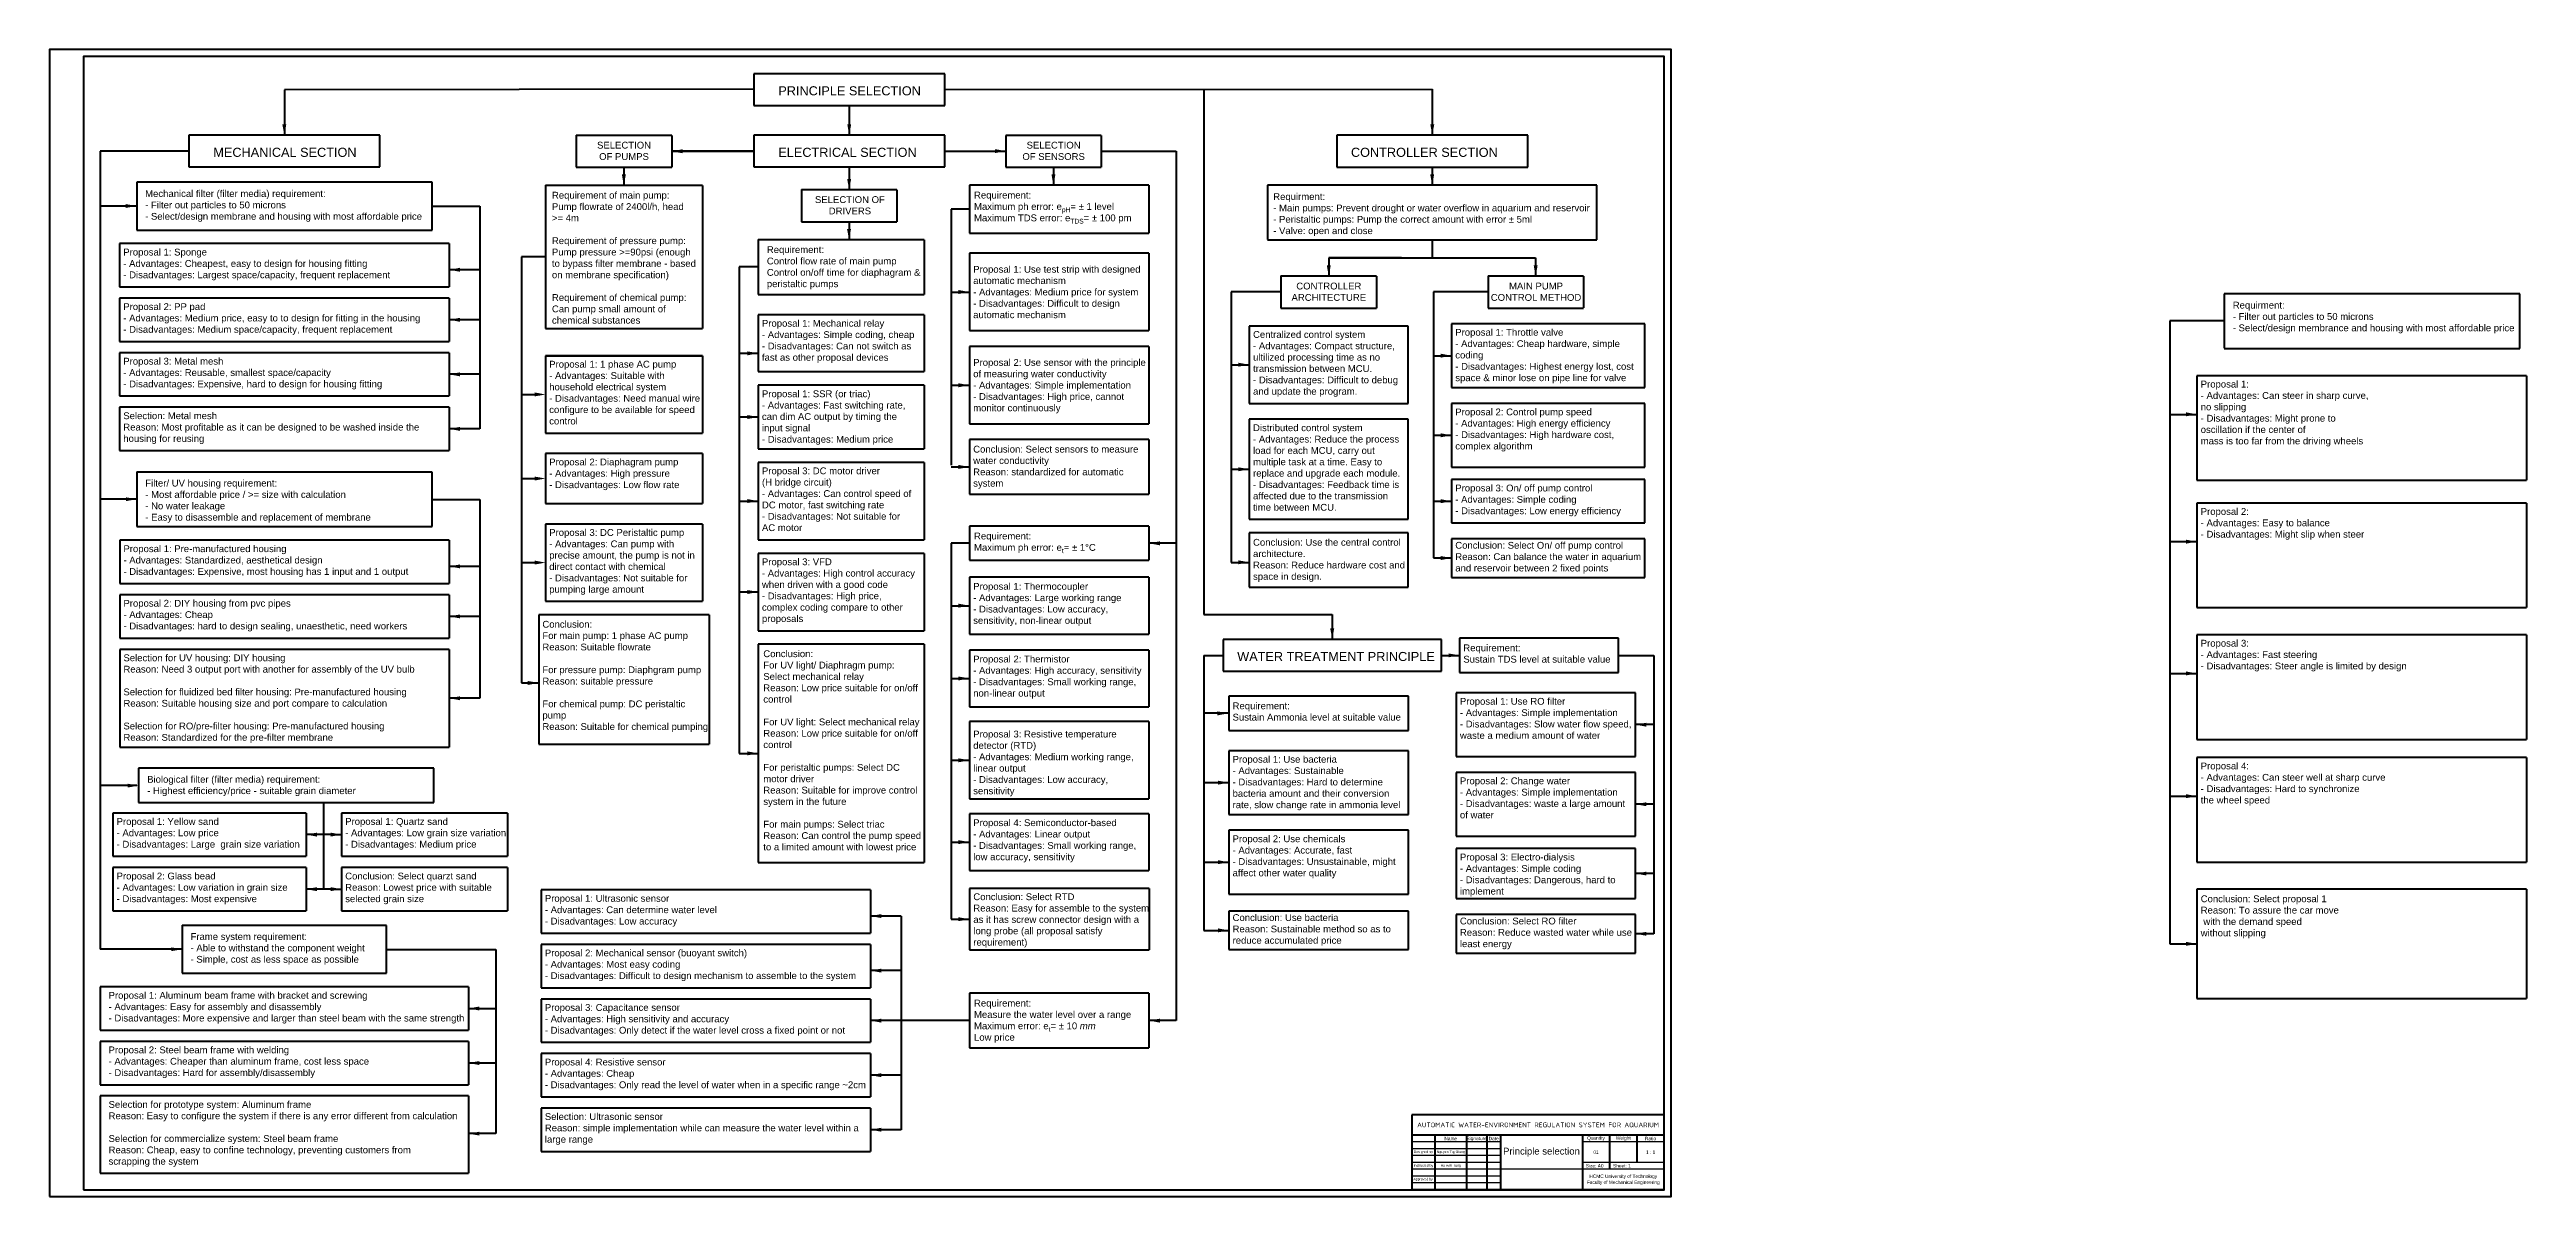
# Model space of a CAD drawing. Header units: millimetres. Extents: x 35 to 7261, y -526 to 3542.
# Drawn here: x 35 to 1851, y 25 to 866 of the extents above; entities that cross this region are included whole.
import ezdxf

# ---------------------------------------------------------------- set-up
doc = ezdxf.new("R2010")
doc.units = ezdxf.units.MM
doc.layers.add('nét đậm', color=7, linetype='Continuous', lineweight=50)
doc.styles.get("Standard").update_dxf_attribs({"font": 'arial.ttf'})

msp = doc.modelspace()

# ---------------------------------------------------------------- linework, layer by layer
at = {"layer": 'nét đậm'}
for p, q in [((551.4, 837.2), (207.2, 836.8)), ((207.2, 836.8), (207.2, 803.5)), ((551.4, 848.6), (551.4, 825.3)), ((691.4, 848.6), (551.4, 848.6)), ((691.4, 825.3), (691.4, 848.6)), ((691.4, 837), (1048.9, 837.2)), ((881.3, 837.2), (881.3, 452.1)), ((1048.9, 837.2), (1048.9, 803.5)), ((551.4, 825.3), (691.4, 825.3)), ((621.4, 825.2), (621.4, 803.4)), ((621.4, 825.2), (621.4, 811.9)), ((137.2, 803.5), (137.2, 780.2)), ((277.2, 803.5), (137.2, 803.5)), ((277.2, 780.2), (277.2, 803.5)), ((421.2, 803.5), (421.2, 780)), ((491.2, 803.4), (421.2, 803.4)), ((491.2, 803.4), (491.2, 780)), ((551.4, 803.5), (551.4, 780.2)), ((691.4, 803.5), (551.4, 803.5)), ((691.4, 780.2), (691.4, 803.5)), ((736.2, 803.4), (736.2, 780.1)), ((806.2, 803.4), (736.2, 803.4)), ((806.2, 803.4), (806.2, 780.1)), ((978.9, 803.5), (978.9, 780.1)), ((1118.9, 803.5), (978.9, 803.5)), ((1118.9, 780.1), (1118.9, 803.5)), ((137.2, 791.9), (72.2, 791.9)), ((72.2, 791.9), (72.2, 661.7)), ((551.4, 791.9), (491.2, 791.7)), ((491.2, 791.7), (551.4, 791.9)), ((691.4, 791.9), (736.2, 791.9)), ((806.2, 791.8), (861.2, 791.8)), ((861.2, 791.8), (861.2, 504.3)), ((98.9, 769.2), (98.9, 734)), ((315.5, 769), (98.9, 769)), ((137.2, 780.2), (277.2, 780.2)), ((315.5, 734), (315.5, 769)), ((398.7, 766.9), (398.7, 661.7)), ((513.7, 766.7), (398.7, 766.7)), ((421.2, 780), (491.2, 780)), ((456.1, 780), (456.1, 766.7)), ((513.7, 766.7), (513.7, 661.7)), ((551.4, 780.2), (691.4, 780.2)), ((586.3, 763.7), (586.3, 740.1)), ((656.3, 763.5), (586.3, 763.5)), ((621.3, 780.2), (621.3, 766.9)), ((621.3, 776.8), (621.3, 763.5)), ((656.3, 763.5), (656.3, 740.1)), ((709.5, 766.8), (709.5, 731.8)), ((841.2, 766.8), (709.5, 766.8)), ((736.2, 780.1), (806.2, 780.1)), ((771.1, 780.1), (771.1, 766.8)), ((841.2, 766.8), (841.2, 731.8)), ((1169.7, 766.8), (928, 766.8)), ((928.1, 767), (928.1, 727)), ((978.9, 780.1), (1118.9, 780.1)), ((1048.9, 780.1), (1048.9, 766.8)), ((1169.7, 726.8), (1169.7, 766.8)), ((98.9, 751.6), (73.1, 751.6)), ((315.5, 751.4), (350.5, 751.4)), ((350.5, 751.4), (350.5, 588.2)), ((709.5, 749.3), (696.2, 749.2)), ((696.2, 749.2), (696.2, 561.5)), ((98.9, 734), (315.5, 734)), ((554.7, 727), (554.7, 686.8)), ((676.3, 726.8), (554.7, 726.8)), ((586.3, 740.1), (656.3, 740.1)), ((621.3, 740.1), (621.3, 726.8)), ((676.3, 726.8), (676.3, 686.8)), ((709.5, 731.8), (841.2, 731.8)), ((928, 726.8), (1169.7, 726.8)), ((1048.9, 726.8), (1048.9, 713.5)), ((328, 724), (86.4, 724)), ((86.4, 724), (86.4, 692.3)), ((328, 724), (328, 692.3)), ((381, 714.4), (381, 401.9)), ((398.7, 714.3), (381.2, 714.4)), ((841.2, 716.9), (709.5, 716.9)), ((709.5, 716.9), (709.5, 660.2)), ((841.2, 716.9), (841.2, 660.2)), ((1026.4, 713.5), (973, 713.5)), ((973, 713.5), (973, 700.1)), ((973, 713.5), (1124.7, 713.5)), ((1124.7, 713.5), (1124.7, 700.1)), ((86.4, 692.3), (328, 692.3)), ((350.5, 704.8), (328, 704.8)), ((554.7, 706.9), (540.8, 706.9)), ((540.8, 706.9), (540.8, 350.2)), ((938, 700.3), (938, 676.8)), ((1008, 700.1), (938, 700.1)), ((1008, 700.1), (1008, 676.8)), ((1089.8, 700.3), (1089.8, 676.8)), ((1159.7, 700.1), (1089.8, 700.1)), ((1159.7, 700.2), (1159.7, 676.9)), ((328, 684), (86.4, 684)), ((86.4, 684), (86.4, 652.3)), ((328, 684), (328, 652.3)), ((554.7, 686.8), (676.3, 686.8)), ((696.2, 688.5), (709.5, 688.5)), ((938, 688.6), (901.4, 688.6)), ((901.4, 688.6), (901.4, 490.3)), ((938, 676.8), (1008, 676.8)), ((1089.8, 688.6), (1049.8, 688.6)), ((1049.8, 688.6), (1049.8, 493.5)), ((1089.8, 676.8), (1159.7, 676.8)), ((1846.3, 687.1), (1629.6, 687.1)), ((1629.7, 687.3), (1629.7, 647.3)), ((1846.3, 647.1), (1846.3, 687.1)), ((72.2, 661.7), (72.2, 206.6)), ((350.5, 668.2), (328, 668.2)), ((398.7, 661.7), (513.6, 661.7)), ((398.7, 661.7), (513.7, 661.7)), ((676.3, 671.9), (554.7, 671.9)), ((554.7, 671.9), (554.7, 630.2)), ((554.7, 671.9), (554.7, 671.8)), ((676.3, 671.9), (676.3, 630.2)), ((676.3, 671.9), (676.3, 671.8)), ((709.5, 660.2), (841.2, 660.2)), ((1031.3, 663.6), (914.7, 663.6)), ((914.7, 663.6), (914.7, 606.9)), ((1031.3, 606.9), (1031.3, 663.6)), ((1204.7, 665.1), (1063.1, 665.1)), ((1063.1, 665.1), (1063.1, 618.5)), ((1204.7, 618.5), (1204.7, 665.1)), ((1589.7, 667.4), (1589.7, 210.6)), ((1629.7, 667.3), (1589.7, 667.3)), ((86.4, 652.3), (328, 652.3)), ((328, 644), (86.4, 644)), ((86.4, 644), (86.4, 612.3)), ((328, 644), (328, 612.3)), ((513.7, 641.8), (398.7, 641.8)), ((398.7, 641.8), (398.7, 585.1)), ((398.7, 641.8), (513.7, 641.8)), ((513.7, 641.8), (513.7, 585.1)), ((541.3, 643.6), (554.7, 643.6)), ((841.2, 648.5), (709.5, 648.5)), ((709.5, 648.5), (709.5, 591.9)), ((841.2, 648.5), (841.2, 591.9)), ((1049.8, 641.8), (1063.1, 641.8)), ((1629.6, 647.1), (1846.3, 647.1)), ((350.5, 628.2), (328, 628.2)), ((554.7, 630.2), (676.3, 630.2)), ((676.3, 620.2), (554.7, 620.2)), ((554.7, 620.2), (554.7, 573.6)), ((676.3, 620.2), (676.3, 573.6)), ((696.2, 620.2), (709.5, 620.2)), ((901.4, 635.2), (914.7, 635.2)), ((1063.1, 618.5), (1204.7, 618.5)), ((1851.3, 627.1), (1609.6, 627.1)), ((1609.6, 627.1), (1609.6, 550.5)), ((1851.3, 627.1), (1851.3, 550.5)), ((86.4, 612.3), (328, 612.3)), ((328, 604), (86.4, 604)), ((86.4, 604), (86.4, 572.3)), ((328, 604), (328, 572.3)), ((381.2, 613.4), (394.5, 613.4)), ((914.7, 606.9), (1031.3, 606.9)), ((1204.7, 606.8), (1063.1, 606.8)), ((1063.1, 606.8), (1063.1, 560.1)), ((1204.7, 560.1), (1204.7, 606.8)), ((350.5, 588.2), (328, 588.2)), ((398.7, 585.1), (513.7, 585.1)), ((541.3, 596.9), (554.7, 596.9)), ((709.5, 591.9), (841.2, 591.9)), ((1031.3, 595.2), (914.7, 595.2)), ((914.7, 595.2), (914.7, 521.9)), ((1031.3, 521.9), (1031.3, 595.2)), ((1049.8, 583.5), (1063.1, 583.5)), ((1589.7, 598.8), (1609.6, 598.8)), ((86.4, 572.3), (328, 572.3)), ((513.7, 570.1), (398.7, 570.1)), ((398.7, 570.1), (398.7, 533.4)), ((513.7, 570.1), (513.7, 533.4)), ((554.7, 573.6), (676.3, 573.6)), ((676.3, 563.6), (554.7, 563.6)), ((554.7, 563.6), (554.7, 506.9)), ((676.3, 563.6), (676.3, 506.9)), ((841.2, 580.3), (709.5, 580.3)), ((709.5, 580.3), (709.5, 540.3)), ((841.2, 580.3), (841.2, 540.3)), ((99, 556.7), (99, 516.5)), ((315.6, 556.5), (99, 556.5)), ((315.6, 516.5), (315.6, 556.5)), ((381.2, 551.8), (394.5, 551.8)), ((696.2, 560.3), (709.5, 560.3)), ((901.4, 558.6), (914.7, 558.6)), ((1063.1, 560.1), (1204.7, 560.1)), ((1204.7, 551), (1063.1, 551)), ((1063.1, 551), (1063.1, 519.3)), ((1204.7, 519.3), (1204.7, 551)), ((1609.6, 550.5), (1851.3, 550.5)), ((99, 536.6), (72.2, 536.6)), ((315.6, 536.4), (350.6, 536.4)), ((350.6, 536.4), (350.6, 390.6)), ((398.7, 533.4), (513.7, 533.4)), ((541.3, 535.2), (554.7, 535.2)), ((709.5, 540.3), (841.2, 540.3)), ((1049.8, 535.1), (1063.1, 535.1)), ((1851.3, 533.8), (1609.6, 533.8)), ((1609.6, 533.8), (1609.6, 457.1)), ((1851.3, 533.8), (1851.3, 457.1)), ((99, 516.5), (315.6, 516.5)), ((513.7, 518.4), (398.7, 518.4)), ((398.7, 518.4), (398.7, 461.8)), ((513.7, 518.4), (513.7, 461.8)), ((709.5, 516.8), (709.5, 491.8)), ((841.2, 516.8), (709.5, 516.8)), ((841.2, 516.8), (841.2, 491.8)), ((914.7, 521.9), (1031.3, 521.9)), ((1031.3, 512), (914.7, 512)), ((914.7, 512), (914.7, 472)), ((1031.3, 472), (1031.3, 512)), ((1063.1, 519.3), (1204.7, 519.3)), ((328.1, 506.5), (86.5, 506.5)), ((86.5, 506.5), (86.5, 474.8)), ((328.1, 506.5), (328.1, 474.8)), ((554.7, 506.9), (676.3, 506.9)), ((676.3, 496.9), (554.7, 496.9)), ((554.7, 496.9), (554.7, 440.2)), ((676.3, 496.9), (676.3, 440.2)), ((709.5, 504.4), (696.2, 504.3)), ((696.2, 504.3), (696.2, 228.6)), ((709.5, 491.8), (841.2, 491.8)), ((861.2, 504.3), (841.2, 504.3)), ((861.2, 504.3), (861.2, 154.3)), ((1049.8, 493.5), (1063.1, 493.5)), ((1204.7, 507.6), (1063.1, 507.6)), ((1063.1, 507.6), (1063.1, 479.3)), ((1204.7, 479.3), (1204.7, 507.6)), ((1589.7, 505.5), (1609.6, 505.5)), ((86.5, 474.8), (328.1, 474.8)), ((350.6, 487.3), (328.1, 487.3)), ((381.2, 490.1), (394.5, 490.1)), ((841.2, 479.4), (709.5, 479.4)), ((709.5, 479.4), (709.5, 437.7)), ((841.2, 479.4), (841.2, 437.7)), ((901.4, 490.3), (914.7, 490.3)), ((1063.1, 479.3), (1204.7, 479.3)), ((328.1, 466.5), (86.5, 466.5)), ((86.5, 466.5), (86.5, 434.8)), ((328.1, 466.5), (328.1, 434.8)), ((398.7, 461.8), (513.7, 461.8)), ((541.3, 468.6), (554.7, 468.6)), ((696.2, 458.5), (709.5, 458.5)), ((914.7, 472), (1031.3, 472)), ((1609.6, 457.1), (1851.3, 457.1)), ((350.6, 450.7), (328.1, 450.7)), ((518.7, 451.9), (393.7, 451.9)), ((393.7, 451.9), (393.7, 356.9)), ((518.7, 451.9), (518.7, 356.9)), ((554.7, 440.2), (676.3, 440.2)), ((709.5, 437.7), (841.2, 437.7)), ((881.3, 452.1), (975.6, 452.1)), ((975.6, 452.1), (975.6, 433.8)), ((1851.3, 437.1), (1609.6, 437.1)), ((1609.6, 437.1), (1609.6, 360.5)), ((1851.3, 437.1), (1851.3, 360.5)), ((86.5, 434.8), (328.1, 434.8)), ((328.1, 426.5), (86.5, 426.5)), ((86.5, 426.5), (86.5, 354.8)), ((328.1, 426.5), (328.1, 354.8)), ((676.3, 430.2), (554.7, 430.2)), ((554.7, 430.2), (554.7, 270.2)), ((676.3, 430.2), (676.3, 270.2)), ((841.2, 426), (709.5, 426)), ((841.2, 426), (709.5, 426)), ((709.5, 426), (709.5, 384.4)), ((841.2, 426), (841.2, 384.4)), ((881.4, 422.1), (895.6, 422.1)), ((881.4, 422.1), (881.4, 220.4)), ((895.6, 433.8), (895.6, 410.4)), ((1055.6, 433.8), (895.6, 433.8)), ((1055.6, 410.4), (1055.6, 433.8)), ((1055.6, 422.1), (1068.9, 422.1)), ((1185.5, 434.6), (1068.9, 434.6)), ((1068.9, 434.6), (1068.9, 409.6)), ((1185.5, 409.6), (1185.5, 434.6)), ((1185.5, 422.1), (1211.3, 422.1)), ((1211.3, 422.1), (1211.3, 217.9)), ((381.2, 401.9), (393.7, 401.9)), ((696.2, 405.2), (709.5, 405.2)), ((895.6, 410.4), (1055.6, 410.4)), ((1068.9, 409.6), (1185.5, 409.6)), ((1589.7, 408.8), (1609.6, 408.8)), ((350.6, 390.7), (328.1, 390.7)), ((709.5, 384.4), (841.2, 384.4)), ((1031.4, 392.1), (899.8, 392.1)), ((899.8, 392.1), (899.8, 367.1)), ((1031.4, 367.1), (1031.4, 392.1)), ((1198, 394.6), (1066.4, 394.6)), ((1066.4, 394.6), (1066.4, 347.9)), ((1198, 347.9), (1198, 394.6)), ((841.2, 373.5), (709.5, 373.5)), ((709.5, 373.5), (709.5, 316.9)), ((841.2, 373.5), (841.2, 316.9)), ((899.4, 379.6), (881.4, 379.6)), ((899.8, 367.1), (1031.4, 367.1)), ((1211.3, 371.3), (1198, 371.3)), ((86.5, 354.8), (328.1, 354.8)), ((393.7, 356.9), (518.7, 356.9)), ((540.8, 350.2), (554.7, 350.2)), ((696.2, 345.2), (709.5, 345.2)), ((1031.4, 352.1), (899.8, 352.1)), ((899.8, 352.1), (899.8, 305.4)), ((1031.4, 305.4), (1031.4, 352.1)), ((1066.4, 347.9), (1198, 347.9)), ((1609.6, 360.5), (1851.3, 360.5)), ((1851.3, 347.1), (1609.6, 347.1)), ((1609.6, 347.1), (1609.6, 270.5)), ((1851.3, 347.1), (1851.3, 270.5)), ((100.3, 339.4), (100.3, 314.3)), ((316.9, 339.3), (100.3, 339.3)), ((316.9, 314.3), (316.9, 339.3)), ((881.4, 328.8), (899.8, 328.8)), ((1198, 336.3), (1066.4, 336.3)), ((1066.4, 336.3), (1066.4, 289.6)), ((1198, 289.6), (1198, 336.3)), ((98.9, 326.6), (72.3, 326.6)), ((100.3, 314.3), (316.9, 314.3)), ((236.1, 250.7), (236.1, 314.3)), ((709.5, 316.9), (841.2, 316.9)), ((1211.3, 312.9), (1198, 312.9)), ((1589.7, 318.8), (1609.6, 318.8)), ((223.1, 306.5), (81.5, 306.5)), ((81.5, 306.5), (81.5, 274.8)), ((223.1, 306.5), (223.1, 274.8)), ((241.1, 290.7), (223.1, 290.7)), ((241.1, 290.7), (249.1, 290.7)), ((249.1, 306.5), (249.1, 274.8)), ((370.7, 306.5), (249.1, 306.5)), ((370.7, 306.5), (370.7, 274.8)), ((841.2, 306), (709.5, 306)), ((841.2, 306), (709.5, 306)), ((709.5, 306), (709.5, 264.4)), ((841.2, 306), (841.2, 264.4)), ((899.8, 305.4), (1031.4, 305.4)), ((1031.4, 293.8), (899.8, 293.8)), ((899.8, 293.8), (899.8, 247.1)), ((1031.4, 247.1), (1031.4, 293.8)), ((81.5, 274.8), (223.1, 274.8)), ((249.1, 274.8), (370.7, 274.8)), ((696.2, 285.2), (709.5, 285.2)), ((1066.4, 289.6), (1198, 289.6)), ((1198, 280.4), (1066.4, 280.4)), ((1066.4, 280.4), (1066.4, 243.8)), ((1198, 243.8), (1198, 280.4)), ((223.1, 266.5), (81.5, 266.5)), ((81.5, 266.5), (81.5, 234.8)), ((223.1, 266.5), (223.1, 234.8)), ((249.1, 266.5), (249.1, 234.8)), ((370.7, 266.5), (249.1, 266.5)), ((370.7, 266.5), (370.7, 234.8)), ((554.7, 270.2), (676.3, 270.2)), ((709.5, 264.4), (841.2, 264.4)), ((881.4, 270.4), (899.8, 270.4)), ((1211.3, 262.1), (1198, 262.1)), ((1609.6, 270.5), (1851.3, 270.5)), ((241.1, 250.7), (223.1, 250.7)), ((241.1, 250.7), (249.1, 250.7)), ((637, 250.1), (395.4, 250.1)), ((395.4, 250.1), (395.4, 218.4)), ((637, 250.1), (637, 218.4)), ((841.3, 251.1), (709.7, 251.1)), ((709.7, 251.1), (709.7, 206.1)), ((841.3, 251.1), (841.3, 206.1)), ((899.8, 247.1), (1031.4, 247.1)), ((1066.4, 243.8), (1198, 243.8)), ((1851.3, 250.6), (1609.6, 250.6)), ((1609.6, 250.6), (1609.6, 170.6)), ((1851.3, 250.6), (1851.3, 170.6)), ((81.5, 234.8), (223.1, 234.8)), ((132.2, 224.2), (132.2, 189)), ((282.2, 224), (132.2, 224)), ((249.1, 234.8), (370.7, 234.8)), ((282.2, 189), (282.2, 224)), ((395.4, 218.4), (637, 218.4)), ((659.5, 230.9), (637, 230.9)), ((659.5, 230.9), (659.5, 74.3)), ((696.2, 228.6), (709.5, 228.6)), ((881.4, 220.4), (899.8, 220.4)), ((1031.4, 234.6), (899.8, 234.6)), ((899.8, 234.6), (899.8, 206.3)), ((1031.4, 206.3), (1031.4, 234.6)), ((1198, 232.1), (1066.4, 232.1)), ((1066.4, 232.1), (1066.4, 203.8)), ((1198, 203.8), (1198, 232.1)), ((132.2, 206.6), (72.2, 206.6)), ((132.2, 206.6), (73.1, 206.6)), ((282.2, 206.4), (362.2, 206.4)), ((362.2, 206.4), (362.2, 71.4)), ((637, 210.1), (395.4, 210.1)), ((395.4, 210.1), (395.4, 178.4)), ((637, 210.1), (637, 178.4)), ((709.7, 206.1), (841.3, 206.1)), ((899.8, 206.3), (1031.4, 206.3)), ((1066.4, 203.8), (1198, 203.8)), ((1211.3, 217.9), (1198, 217.9)), ((1589.7, 210.6), (1609.6, 210.6)), ((132.2, 189), (282.2, 189)), ((132.2, 189), (282.2, 189)), ((659.5, 190.9), (637, 190.9)), ((342.2, 179), (72.2, 179)), ((72.2, 179), (72.2, 147.3)), ((342.2, 179), (75.5, 179)), ((342.2, 179), (342.2, 147.3)), ((395.4, 178.4), (637, 178.4)), ((637, 170.1), (395.4, 170.1)), ((395.4, 170.1), (395.4, 138.4)), ((637, 170.1), (637, 138.4)), ((709.5, 174.3), (709.5, 134.3)), ((841.2, 174.3), (709.5, 174.3)), ((841.2, 174.3), (841.2, 134.3)), ((1609.6, 170.6), (1851.3, 170.6)), ((72.2, 147.3), (75.5, 147.3)), ((75.5, 147.3), (342.2, 147.3)), ((342.2, 163.2), (362.2, 163.2)), ((689.5, 154.3), (637, 154.3)), ((709.5, 154.3), (689.7, 154.3)), ((861.2, 154.3), (841.3, 154.3)), ((342.2, 139), (72.2, 139)), ((72.2, 139), (72.2, 107.3)), ((342.2, 139), (342.2, 107.3)), ((395.4, 138.4), (637, 138.4)), ((637, 130.1), (395.4, 130.1)), ((395.4, 130.1), (395.4, 98.4)), ((637, 130.1), (637, 98.4)), ((709.5, 134.3), (841.2, 134.3)), ((342.2, 123.2), (362.2, 123.2)), ((659.5, 114.3), (637, 114.3)), ((72.2, 107.3), (342.2, 107.3)), ((342.2, 99), (72.2, 99)), ((72.2, 99), (72.2, 42.3)), ((342.2, 99), (342.2, 42.3)), ((395.4, 98.4), (637, 98.4)), ((637, 90.1), (395.4, 90.1)), ((395.4, 90.1), (395.4, 58.4)), ((637, 90.1), (637, 58.4)), ((659.5, 74.3), (637, 74.3)), ((1219, 85.3), (1034, 85.3)), ((1034, 85.3), (1034, 30.3)), ((362.2, 71.4), (342.2, 71.4)), ((395.4, 58.4), (637, 58.4)), ((1219, 70.3), (1034, 70.3)), ((1050.9, 70.7), (1050.9, 30.7)), ((1074, 70.3), (1074, 30.3)), ((1089, 70.3), (1089, 30.3)), ((1099, 70.3), (1099, 30.3)), ((1159, 70.3), (1159, 30.3)), ((1179, 70.3), (1179, 45.3)), ((1199, 70.3), (1199, 50.3)), ((72.2, 42.3), (342.2, 42.3)), ((1219, 30.3), (1034, 30.3))]:
    msp.add_line(p, q, dxfattribs=at)
at = {"layer": 'nét đậm', "lineweight": 25}
for p, q in [((1099, 65.3), (1034, 65.3)), ((1099, 60.3), (1034, 60.3)), ((1099, 55.3), (1034, 55.3)), ((1219, 65.3), (1159, 65.3)), ((1099, 50.3), (1034, 50.3)), ((1219, 45.3), (1034, 45.3)), ((1099, 40.3), (1034, 40.3)), ((1219, 50.3), (1159, 50.3)), ((1099, 35.3), (1034, 35.3))]:
    msp.add_line(p, q, dxfattribs=at)
at = {"layer": 'nét đậm', "lineweight": 50}
for points in [[(35, 25.3), (1224, 25.3), (1224, 866.3), (35, 866.3)], [(60, 30.3), (1219, 30.3), (1219, 861.3), (60, 861.3)]]:
    msp.add_lwpolyline(points, close=True, dxfattribs=at)
at = {"layer": 'nét đậm', "linetype": 'Continuous'}
for points in [[(205.7, 811.5), (208.6, 811.5), (207.2, 803.5)], [(620, 811.4), (622.8, 811.4), (621.4, 803.4)], [(1050.4, 811.5), (1047.5, 811.5), (1048.9, 803.5)], [(499.2, 793.2), (499.2, 790.3), (491.2, 791.7)], [(728.2, 790.4), (728.2, 793.3), (736.2, 791.9)], [(454.7, 774.7), (457.6, 774.7), (456.1, 766.7)], [(619.9, 771.5), (622.8, 771.5), (621.3, 763.5)], [(769.7, 774.8), (772.6, 774.8), (771.1, 766.8)], [(1047.4, 774.8), (1050.3, 774.8), (1048.9, 766.8)], [(90.9, 750.2), (90.9, 753), (98.9, 751.6)], [(619.8, 734.8), (622.7, 734.8), (621.3, 726.8)], [(336, 703.4), (336, 706.3), (328, 704.8)], [(971.6, 708.1), (974.5, 708.1), (973, 700.1)], [(1123.3, 708.1), (1126.2, 708.1), (1124.7, 700.1)], [(701.5, 687.1), (701.5, 690), (709.5, 688.5)], [(336, 666.7), (336, 669.6), (328, 668.2)], [(546.7, 642.1), (546.7, 645), (554.7, 643.6)], [(906.7, 633.8), (906.7, 636.7), (914.7, 635.2)], [(1055.1, 640.4), (1055.1, 643.3), (1063.1, 641.8)], [(336, 626.7), (336, 629.6), (328, 628.2)], [(701.5, 618.7), (701.5, 621.6), (709.5, 620.2)], [(390.7, 612), (390.7, 614.9), (398.7, 613.4)], [(1601.6, 597.4), (1601.6, 600.3), (1609.6, 598.8)], [(336, 586.7), (336, 589.6), (328, 588.2)], [(546.7, 595.4), (546.7, 598.3), (554.7, 596.9)], [(1055.1, 582), (1055.1, 584.9), (1063.1, 583.5)], [(390.7, 550.3), (390.7, 553.2), (398.7, 551.8)], [(701.5, 558.8), (701.5, 561.7), (709.5, 560.3)], [(906.7, 557.1), (906.7, 560), (914.7, 558.6)], [(91, 535.2), (91, 538), (99, 536.6)], [(546.7, 533.8), (546.7, 536.7), (554.7, 535.2)], [(1055.1, 533.7), (1055.1, 536.6), (1063.1, 535.1)], [(390.7, 488.7), (390.7, 491.6), (398.7, 490.1)], [(849.2, 502.8), (849.2, 505.7), (841.2, 504.3)], [(906.7, 488.9), (906.7, 491.8), (914.7, 490.3)], [(1055.1, 492), (1055.1, 494.9), (1063.1, 493.5)], [(1601.6, 504), (1601.6, 506.9), (1609.6, 505.5)], [(336.1, 485.9), (336.1, 488.8), (328.1, 487.3)], [(546.7, 467.1), (546.7, 470), (554.7, 468.6)], [(701.5, 457.1), (701.5, 460), (709.5, 458.5)], [(336.1, 449.2), (336.1, 452.1), (328.1, 450.7)], [(974.1, 441.8), (977, 441.8), (975.6, 433.8)], [(1060.9, 420.7), (1060.9, 423.5), (1068.9, 422.1)], [(385.7, 400.4), (385.7, 403.3), (393.7, 401.9)], [(701.5, 403.7), (701.5, 406.6), (709.5, 405.2)], [(1601.6, 407.4), (1601.6, 410.3), (1609.6, 408.8)], [(336.1, 389.2), (336.1, 392.1), (328.1, 390.7)], [(891.4, 378.1), (891.4, 381), (899.4, 379.6)], [(1206, 369.8), (1206, 372.7), (1198, 371.3)], [(546.7, 348.8), (546.7, 351.7), (554.7, 350.2)], [(701.5, 343.7), (701.5, 346.6), (709.5, 345.2)], [(92.3, 325.2), (92.3, 328), (100.3, 326.6)], [(891.8, 327.3), (891.8, 330.2), (899.8, 328.8)], [(1206, 311.5), (1206, 314.4), (1198, 312.9)], [(1601.6, 317.4), (1601.6, 320.3), (1609.6, 318.8)], [(231.1, 289.2), (231.1, 292.1), (223.1, 290.7)], [(241.1, 289.2), (241.1, 292.1), (249.1, 290.7)], [(701.5, 283.7), (701.5, 286.6), (709.5, 285.2)], [(891.8, 269), (891.8, 271.9), (899.8, 270.4)], [(1206, 260.7), (1206, 263.5), (1198, 262.1)], [(231.1, 249.2), (231.1, 252.1), (223.1, 250.7)], [(241.1, 249.2), (241.1, 252.1), (249.1, 250.7)], [(645, 229.5), (645, 232.4), (637, 230.9)], [(701.5, 227.2), (701.5, 230.1), (709.5, 228.6)], [(891.8, 219), (891.8, 221.9), (899.8, 220.4)], [(1206, 216.5), (1206, 219.4), (1198, 217.9)], [(124.2, 205.2), (124.2, 208), (132.2, 206.6)], [(1601.6, 209.1), (1601.6, 212), (1609.6, 210.6)], [(645, 189.5), (645, 192.4), (637, 190.9)], [(350.2, 161.7), (350.2, 164.6), (342.2, 163.2)], [(645, 152.8), (645, 155.7), (637, 154.3)], [(849.2, 152.8), (849.2, 155.7), (841.2, 154.3)], [(350.2, 121.7), (350.2, 124.6), (342.2, 123.2)], [(645, 112.8), (645, 115.7), (637, 114.3)], [(350.2, 70), (350.2, 72.8), (342.2, 71.4)], [(645, 72.8), (645, 75.7), (637, 74.3)]]:
    msp.add_trace(points, dxfattribs=at)

# ---------------------------------------------------------------- texts
at = {"attachment_point": 1}
for s, width, heights, insert, char_height in [('PRINCIPLE SELECTION', 125.291, [0], (569.4, 839.4), 6.667), ('MECHANICAL SECTION', 125.291, [0], (155.1, 794.3), 6.667), ('\\pxqc;SELECTION ^JOF PUMPS', 60.538, [0], (426, 798.7), 5), ('ELECTRICAL SECTION', 125.291, [0], (569.4, 794.3), 6.667), ('\\pxqc;SELECTION ^JOF SENSORS', 60.538, [0], (741, 798.7), 5), ('CONTROLLER SECTION', 125.291, [0], (989.3, 794.3), 6.667), ('Mechanical filter (filter media) requirement:\\P- Filter out particles to 50 microns\\P- Select/design membrane and housing with most affordable price', 225.63, [0], (105.1, 763.2), 5), ('\\pxql;Requirement of main pump:\\PPump flowrate of 2400l/h, head >= 4m\\P\\PRequirement of pressure pump:\\PPump pressure >=90psi (enough to bypass filter membrane - based on membrane specification)\\P\\PRequirement of chemical pump:\\PCan pump small amount of chemical substances', 105.814, [0], (403.4, 762), 5), ('\\pxqc;SELECTION OF DRIVERS', 71.598, [0], (586.1, 758.8), 5), ('\\A1;\\pxql;Requirement:\\PMaximum ph error: e{\\H0.7x;\\S^ pH;\\H1.42857x;= %%P 1 level\\P}Maximum TDS error: e{\\H0.7x;\\S^ TDS;\\H1.42857x;= %%P 100 pm}', 118.044, [0], (712.9, 762.1), 5), ('Requirment:\\P- Main pumps: Prevent drought or water overflow in aquarium and reservoir\\P- Peristaltic pumps: Pump the correct amount with error %%P 5ml\\P- Valve: open and close', 235.31, [0], (932.3, 761), 5), ('Proposal 1: Sponge \\P- Advantages: Cheapest, easy to design for housing fitting \\P- Disadvantages: Largest space/capacity, frequent replacement', 300.242, [82.3], (89.1, 720.3), 5), ('\\pxql;Requirement:\\PControl flow rate of main pump\\PControl on/off time for diaphagram & peristaltic pumps', 118.994, [0], (561, 722.1), 5), ('Proposal 1: Use test strip with designed \\Pautomatic mechanism\\P- Advantages: Medium price for system\\P- Disadvantages: Difficult to design \\Pautomatic mechanism', 181.219, [82.3], (712.3, 707.7), 5), ('\\pxqc;CONTROLLER \\PARCHITECTURE', 60.538, [0], (942.8, 695.4), 5), ('\\pxqc;MAIN PUMP CONTROL METHOD', 71.01, [0], (1089.5, 695.4), 5), ('Proposal 2: PP pad \\P- Advantages: Medium price, easy to to design for fitting in the housing\\P- Disadvantages: Medium space/capacity, frequent replacement', 300.242, [82.3], (89.1, 680.3), 5), ('Requirment:\\P- Filter out particles to 50 microns\\P- Select/design membrance and housing with most affordable price', 225.63, [0], (1635.9, 681.4), 5), ('Proposal 1: Mechanical relay \\P- Advantages: Simple coding, cheap\\P- Disadvantages: Can not switch as \\Pfast as other proposal devices', 181.219, [82.3], (557.4, 668.1), 5), ('Centralized control system\\P- Advantages: Compact structure, \\Pultilized processing time as no\\Ptransmission between MCU.\\P- Disadvantages: Difficult to debug\\Pand update the program.', 181.219, [82.3], (917.5, 659.9), 5), ('Proposal 1: Throttle valve\\P- Advantages: Cheap hardware, simple \\Pcoding\\P- Disadvantages: Highest energy lost, cost \\Pspace & minor lose on pipe line for valve', 241.412, [82.3], (1065.8, 661.5), 5), ('Proposal 3: Metal mesh \\P- Advantages: Reusable, smallest space/capacity\\P- Disadvantages: Expensive, hard to design for housing fitting ', 300.242, [82.3], (89.1, 640.3), 5), ('Proposal 1: 1 phase AC pump\\P- Advantages: Suitable with household electrical system\\P- Disadvantages: Need manual wire configure to be available for speed control', 116.865, [82.3], (401.4, 638.1), 5), ('Proposal 2: Use sensor with the principle\\Pof measuring water conductivity\\P- Advantages: Simple implementation \\P- Disadvantages: High price, cannot \\Pmonitor continuously', 181.219, [82.3], (712.3, 639.4), 5), ('Proposal 1: \\P- Advantages: Can steer in sharp curve, \\Pno slipping\\P- Disadvantages: Might prone to \\Poscillation if the center of\\Pmass is too far from the driving wheels', 181.219, [82.3], (1612.4, 623.5), 5), ('Selection: Metal mesh\\PReason: Most profitable as it can be designed to be washed inside the \\Phousing for reusing', 300.242, [82.3], (89.1, 600.3), 5), ('Proposal 1: SSR (or triac)\\P- Advantages: Fast switching rate, \\Pcan dim AC output by timing the \\Pinput signal\\P- Disadvantages: Medium price', 181.219, [82.3], (557.4, 616.4), 5), ('Proposal 2: Control pump speed\\P- Advantages: High energy efficiency\\P- Disadvantages: High hardware cost, \\Pcomplex algorithm', 181.219, [82.3], (1065.8, 603.1), 5), ('Distributed control system\\P- Advantages: Reduce the process\\Pload for each MCU, carry out \\Pmultiple task at a time. Easy to \\Preplace and upgrade each module.\\P- Disadvantages: Feedback time is \\Paffected due to the transmission \\Ptime between MCU.', 181.219, [82.3], (917.5, 591.5), 5), ('Proposal 2: Diaphagram pump\\P- Advantages: High pressure\\P- Disadvantages: Low flow rate', 181.219, [82.3], (401.4, 566.4), 5), ('Conclusion: Select sensors to measure \\Pwater conductivity\\PReason: standardized for automatic\\Psystem', 181.219, [82.3], (712.3, 575.8), 5), ('Filter/ UV housing requirement:\\P- Most affordable price / >= size with calculation\\P- No water leakage\\P- Easy to disassemble and replacement of membrane', 225.63, [0], (105.2, 550.9), 5), ('Proposal 3: DC motor driver \\P(H bridge circuit)\\P- Advantages: Can control speed of\\PDC motor, fast switching rate\\P- Disadvantages: Not suitable for \\PAC motor', 181.219, [82.3], (557.4, 559.9), 5), ('Proposal 3: On/ off pump control\\P- Advantages: Simple coding\\P- Disadvantages: Low energy efficiency', 181.219, [82.3], (1065.8, 547.3), 5), ('Proposal 2: \\P- Advantages: Easy to balance\\P- Disadvantages: Might slip when steer', 181.219, [82.3], (1612.4, 530.1), 5), ('Proposal 3: DC Peristaltic pump\\P- Advantages: Can pump with \\Pprecise amount, the pump is not in \\Pdirect contact with chemical\\P- Disadvantages: Not suitable for \\Ppumping large amount ', 181.219, [82.3], (401.4, 514.7), 5), ('\\A1;\\pxql;Requirement:\\P\\pq*;Maximum ph error: e{\\H0.7x;\\S^ t;\\H1.42857x;= %%P 1}%%DC', 118.044, [0], (712.9, 512.1), 5), ('Proposal 1: Pre-manufactured housing \\P- Advantages: Standardized, aesthetical design\\P- Disadvantages: Expensive, most housing has 1 input and 1 output', 300.242, [82.3], (89.2, 502.8), 5), ('Proposal 3: VFD\\P- Advantages: High control accuracy \\Pwhen driven with a good code\\P- Disadvantages: High price, \\Pcomplex coding compare to other\\Pproposals', 181.219, [82.3], (557.4, 493.2), 5), ('Conclusion: Use the central control\\Parchitecture.\\PReason: Reduce hardware cost and\\Pspace in design.', 181.219, [82.3], (917.5, 507.5), 5), ('Conclusion: Select On/ off pump control\\PReason: Can balance the water in aquarium\\Pand reservoir between 2 fixed points', 181.219, [82.3], (1065.8, 505.3), 5), ('Proposal 1: Thermocoupler\\P- Advantages: Large working range\\P- Disadvantages: Low accuracy, \\Psensitivity, non-linear output', 181.219, [82.3], (712.3, 475.2), 5), ('Proposal 2: DIY housing from pvc pipes\\P- Advantages: Cheap\\P- Disadvantages: hard to design sealing, unaesthetic, need workers', 300.242, [82.3], (89.2, 462.8), 5), ('Conclusion: \\PFor main pump: 1 phase AC pump\\PReason: Suitable flowrate\\P\\PFor pressure pump: Diaphgram pump\\PReason: suitable pressure\\P\\PFor chemical pump: DC peristaltic \\Ppump\\PReason: Suitable for chemical pumping', 181.219, [82.3], (396.4, 447.4), 5), ('Selection for UV housing: DIY housing\\PReason: Need 3 output port with another for assembly of the UV bulb\\P\\PSelection for fluidized bed filter housing: Pre-manufactured housing\\PReason: Suitable housing size and port compare to calculation\\P\\PSelection for RO/pre-filter housing: Pre-manufactured housing\\PReason: Standardized for the pre-filter membrane', 300.242, [82.3], (89.2, 422.8), 5), ('Conclusion: ^JFor UV light/ Diaphragm pump: \\PSelect mechanical relay\\PReason: Low price suitable for on/off \\Pcontrol \\P\\PFor UV light: Select mechanical relay\\PReason: Low price suitable for on/off \\Pcontrol \\P\\PFor peristaltic pumps: Select DC\\Pmotor driver\\PReason: Suitable for improve control\\Psystem in the future\\P\\PFor main pumps: Select triac\\PReason: Can control the pump speed\\Pto a limited amount with lowest price', 181.219, [171.6], (558.4, 425.8), 5), ('Proposal 2: Thermistor\\P- Advantages: High accuracy, sensitivity\\P- Disadvantages: Small working range, \\Pnon-linear output', 181.219, [82.3], (712.3, 421.9), 5), ('WATER TREATMENT PRINCIPLE', 180.177, [0], (905.9, 424.6), 6.667), ('Requirement:\\PSustain TDS level at suitable value', 181.219, [82.3], (1071.7, 430.1), 5), ('Proposal 3:\\P- Advantages: Fast steering\\P- Disadvantages: Steer angle is limited by design', 181.219, [82.3], (1612.4, 433.5), 5), ('Requirement:\\PSustain Ammonia level at suitable value', 181.219, [82.3], (902.5, 387.6), 5), ('Proposal 1: Use RO filter\\P- Advantages: Simple implementation\\P- Disadvantages: Slow water flow speed,\\Pwaste a medium amount of water', 181.219, [82.3], (1069.2, 390.9), 5), ('Proposal 3: Resistive temperature\\Pdetector (RTD)\\P- Advantages: Medium working range, \\Plinear output\\P- Disadvantages: Low accuracy, \\Psensitivity', 181.219, [82.3], (712.3, 366.9), 5), ('Proposal 1: Use bacteria\\P- Advantages: Sustainable\\P- Disadvantages: Hard to determine \\Pbacteria amount and their conversion \\Prate, slow change rate in ammonia level', 181.219, [82.3], (902.5, 348.4), 5), ('Biological filter (filter media) requirement:\\P- Highest efficiency/price - suitable grain diameter', 225.63, [0], (106.6, 333.7), 5), ('Proposal 2: Change water\\P- Advantages: Simple implementation\\P- Disadvantages: waste a large amount \\Pof water', 181.219, [82.3], (1069.2, 332.6), 5), ('Proposal 4: \\P- Advantages: Can steer well at sharp curve\\P- Disadvantages: Hard to synchronize\\Pthe wheel speed', 181.219, [82.3], (1612.4, 343.5), 5), ('Proposal 1: Yellow sand \\P- Advantages: Low price\\P- Disadvantages: Large  grain size variation ', 300.242, [82.3], (84.2, 302.8), 5), ('Proposal 1: Quartz sand \\P- Advantages: Low grain size variation\\P- Disadvantages: Medium price', 300.242, [82.3], (251.8, 302.8), 5), ('Proposal 4: Semiconductor-based\\P- Advantages: Linear output\\P- Disadvantages: Small working range, \\Plow accuracy, sensitivity', 181.219, [82.3], (712.3, 301.9), 5), ('Proposal 2: Use chemicals\\P- Advantages: Accurate, fast\\P- Disadvantages: Unsustainable, might \\Paffect other water quality', 181.219, [82.3], (902.5, 290.1), 5), ('Proposal 3: Electro-dialysis\\P- Advantages: Simple coding\\P- Disadvantages: Dangerous, hard to implement', 134.514, [82.3], (1069.2, 276.7), 5), ('Proposal 2: Glass bead\\P- Advantages: Low variation in grain size\\P- Disadvantages: Most expensive', 300.242, [82.3], (84.2, 262.8), 5), ('Conclusion: Select quarzt sand\\PReason: Lowest price with suitable\\Pselected grain size', 300.242, [82.3], (251.8, 262.8), 5), ('Proposal 1: Ultrasonic sensor\\P- Advantages: Can determine water level\\P- Disadvantages: Low accuracy', 300.242, [82.3], (398.2, 246.4), 5), ('Conclusion: Select RTD\\PReason: Easy for assemble to the system\\Pas it has screw connector design with a\\Plong probe (all proposal satisfy\\Prequirement)', 181.219, [82.3], (712.4, 247.6), 5), ('Conclusion: Select proposal 1\\PReason: To assure the car move\\P with the demand speed\\Pwithout slipping', 181.219, [82.3], (1612.4, 246.1), 5), ('Frame system requirement:\\P- Able to withstand the component weight\\P- Simple, cost as less space as possible', 225.63, [0], (138.4, 218.4), 5), ('Conclusion: Use bacteria\\PReason: Sustainable method so as to \\Preduce accumulated price', 186.422, [82.3], (902.5, 232.3), 5), ('Conclusion: Select RO filter\\PReason: Reduce wasted water while use \\Pleast energy', 186.422, [82.3], (1069.2, 229.8), 5), ('Proposal 2: Mechanical sensor (buoyant switch) \\P- Advantages: Most easy coding\\P- Disadvantages: Difficult to design mechanism to assemble to the system', 300.242, [82.3], (398.2, 206.4), 5), ('Proposal 1: Aluminum beam frame with bracket and screwing\\P- Advantages: Easy for assembly and disassembly\\P- Disadvantages: More expensive and larger than steel beam with the same strength', 300.242, [82.3], (78.3, 175.3), 5), ('Proposal 3: Capacitance sensor\\P- Advantages: High sensitivity and accuracy\\P- Disadvantages: Only detect if the water level cross a fixed point or not', 300.242, [82.3], (398.2, 166.4), 5), ('\\A1;\\pxql;Requirement:\\P\\pq*;Measure the water level over a range\\PMaximum error: e{\\H0.7x;\\S^ t;\\H1.42857x;= %%P 1}0 {\\fArial|b0|i1|c0|p34;mm\\P}Low price', 118.044, [0], (712.9, 169.6), 5), ('Proposal 2: Steel beam frame with welding\\P- Advantages: Cheaper than aluminum frame, cost less space\\P- Disadvantages: Hard for assembly/disassembly', 300.242, [82.3], (78.3, 135.3), 5), ('Proposal 4: Resistive sensor\\P- Advantages: Cheap\\P- Disadvantages: Only read the level of water when in a specific range ~2cm', 300.242, [82.3], (398.2, 126.4), 5), ('Selection for prototype system: Aluminum frame \\PReason: Easy to configure the system if there is any error different from calculation\\P\\PSelection for commercialize system: Steel beam frame\\PReason: Cheap, easy to confine technology, preventing customers from \\Pscrapping the system', 300.242, [82.3], (78.3, 95.3), 5), ('Selection: Ultrasonic sensor\\PReason: simple implementation while can measure the water level within a \\Plarge range', 300.242, [82.3], (398.2, 86.4), 5)]:
    msp.add_mtext_dynamic_manual_height_columns(s, width=width, gutter_width=8.33, heights=heights, dxfattribs=dict(at, insert=insert, char_height=char_height))
at = {"layer": 'nét đậm', "attachment_point": 5}
for s, width, insert, char_height in [('\\pxsm1.07917,qc;{\\fTCVN 7284|b0|i0|c0|p34;AUTOMATIC WATER-ENVIRONMENT REGULATION SYSTEM FOR AQUARIUM}', 185, (1126.5, 77.8), 3.5), ('Designed by', 16.804, (1042.4, 57.8), 1.8), ('Nguyen Trg Giang', 23, (1062.5, 57.8), 1.8), ('Name', 23, (1062.5, 67.8), 2.5), ('Signature', 15, (1081.5, 67.5), 2.5), ('Date', 10, (1094, 67.8), 2.5), ('Principle selection', 60, (1129, 57.8), 5), ('Quantity', 20, (1169, 67.8), 2.5), ('01', 20, (1169, 57.8), 2.5), ('Weight', 20, (1189, 67.8), 2.5), ('Ratio', 20, (1209, 67.8), 2.5), ('1 : 1', 20, (1209, 57.8), 2.5), ('Approved by', 16.804, (1042.2, 37.8), 1.8), ('Instructed by', 18.57, (1042.4, 47.8), 1.8), ('Ha Anh Tung', 23, (1062.5, 47.8), 1.8), ('Size: A0', 20, (1168, 47.8), 2.5), ('Faculty of Mechanical Engineering', 60, (1189, 35.4), 2.5), ('HCMC University of Technology', 60, (1189, 39.8), 2.5), ('Sheet: 1', 20, (1188, 47.8), 2.5)]:
    msp.add_mtext_dynamic_manual_height_columns(s, width=width, gutter_width=12.5, heights=[0], dxfattribs=dict(at, insert=insert, char_height=char_height))

doc.saveas('drawing.dxf')
